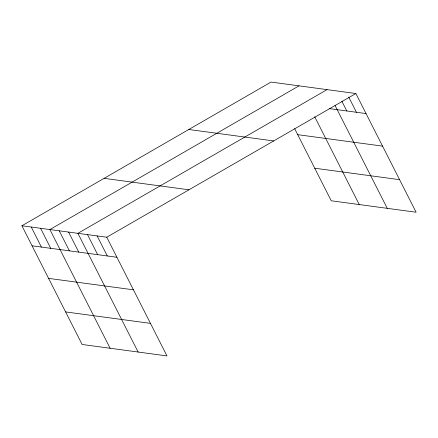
<?xml version="1.0" encoding="UTF-8"?>
<svg xmlns="http://www.w3.org/2000/svg" width="438" height="438" viewBox="0 0 438 438"><rect width="100%" height="100%" fill="white"/><g stroke="black" fill="none" stroke-linecap="round" stroke-linejoin="round"><path stroke-width="0.66" d="M21.9 225.767L106.752 237.221L166.977 355.93L82.125 344.476L21.9 225.767L271.023 82.07L355.875 93.524L416.1 212.233L331.248 200.779L294.654 128.641M299.028 85.848L49.899 229.55L110.124 348.254M327.027 89.631L77.904 233.328L138.129 352.037M106.752 237.221L355.875 93.524M329.195 108.591L366.042 113.568M297.709 134.674L382.56 146.128M188.811 129.489L273.662 140.943M314.73 168.219L399.582 179.673M104.113 178.348L188.964 189.802M32.067 245.811L116.919 257.265M48.585 278.371L133.437 289.825M65.607 311.916L150.458 323.37M348.725 97.083L356.428 112.27M341.881 101.255L346.808 110.967M335.037 105.421L387.252 208.34M314.698 116.743L359.248 204.557M97.137 235.923L107.305 255.967M87.518 234.626L97.685 254.67M68.569 232.069L78.736 252.107M59.234 230.81L69.401 250.848M40.57 228.286L50.737 248.33M31.235 227.026L41.402 247.07"/></g></svg>
